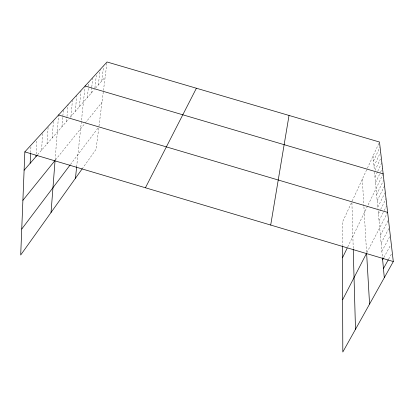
<?xml version="1.0" encoding="UTF-8"?>
<svg xmlns="http://www.w3.org/2000/svg" width="414" height="414" viewBox="0 0 414 414"><rect width="100%" height="100%" fill="white"/><g stroke="black" fill="none" stroke-linecap="round" stroke-linejoin="round"><path stroke-width="0.31" stroke-dasharray="2.07 1.55" d="M30.662 152.642L30.957 146.38M36.121 154.024L36.851 140.558M41.597 150.137L42.626 133.023M47.01 143.922L48.127 126.994M52.226 137.929L53.473 120.572M55.119 159.835L58.586 114.978M61.981 126.72L63.383 109.736M66.55 121.473L66.928 117.115M66.98 116.494L68.015 104.67M70.97 116.396L72.434 100.411M75.25 111.48L76.771 95.66M79.395 106.714L80.963 91.064M76.642 166.904L81.403 121.312M81.532 120.07L85.093 85.993M87.307 97.621L88.482 86.785M88.549 86.143L88.969 82.319M91.09 93.279L91.727 87.597M91.794 86.966L92.788 78.137M94.904 87.815L96.348 75.322M98.32 84.968L100.162 69.516M101.782 80.989L103.578 66.333M98.739 128.112L96.069 149.366L82.702 168.105M98.977 126.218L103.391 91.075M103.469 90.48L106.967 62.617M351.351 202.907L342.316 222.463L342.404 245.393M352.154 201.168L367.104 168.819M367.358 168.265L379.219 142.607M373.506 161.01L379.783 147.529M373.987 166.19L380.373 152.575M375.022 170.387L380.43 158.94M374.991 177.026L377.464 171.836M377.739 171.256L381.863 162.604M375.514 182.693L380.269 172.804M380.549 172.219L382.505 168.146M347.729 246.951L367.57 206.027M368.124 204.894L382.893 174.434M376.611 194.559L383.571 180.338M377.185 200.78L384.554 185.87M377.78 207.202L384.994 192.748M378.396 213.836L380.378 209.908M380.657 209.349L386.034 198.679M379.033 220.698L383.928 211.073M384.218 210.509L386.526 205.981M366.902 252.618L387.618 212.387M380.388 235.359L388.187 220.383M381.113 243.199L389.372 227.55M381.863 251.334L390.298 235.561M383.876 257.508L390.645 245.021M388.617 259.164L391.654 253.647M70.458 164.518L98.175 127.797M55.45 159.975L84.446 124.045M85.186 123.124L101.984 102.315M37.591 154.743L68.558 119.165M70.163 117.317L94.351 89.527M95.551 88.151L105.146 77.128M373.04 155.969L374.37 170.34M374.535 172.141L377.894 208.408M378.117 210.824L382.479 257.974M362.322 179.164L363.859 205.629M363.927 206.798L366.581 252.566M351.926 202.932L353.22 248.669"/><path stroke-width="0.62" d="M342.409 246.004L342.818 352.014L393.3 261.544L379.488 142.023L107.045 61.986L24.84 151.881L20.7 255.008L82.345 168.607M30.16 163.282L30.631 153.268M35.987 156.585L36.054 155.307M51.041 212.48L55.067 160.451L22.894 200.319M75.451 178.263L76.642 166.904M270.699 225.056L289.029 115.449M342.456 257.834L347.196 248.053M145.428 187.77L196.402 88.239M342.616 299.777L366.618 253.171M382.645 259.78L383.571 258.077M383.457 268.551L388.316 259.718M21.74 229.061L70.095 165M24.105 170.237L37.188 155.203M85.093 85.993L383.167 173.87M58.586 114.978L387.618 212.387M24.84 151.881L393.3 261.544M382.479 257.974L384.301 277.67M366.654 253.818L369.567 304.073M353.24 249.264L355.502 329.28"/></g></svg>
